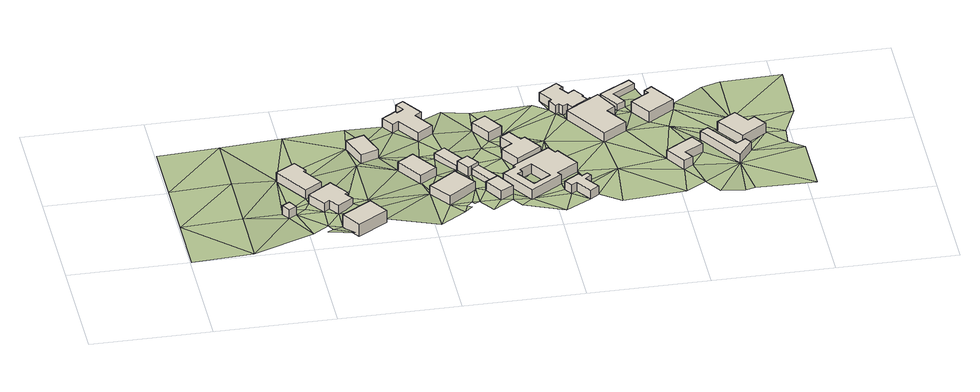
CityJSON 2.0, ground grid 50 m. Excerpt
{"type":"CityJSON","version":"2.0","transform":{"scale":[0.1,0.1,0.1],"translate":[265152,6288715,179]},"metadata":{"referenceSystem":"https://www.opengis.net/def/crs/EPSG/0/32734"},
"CityObjects":{
"building1":{"type":"Building","attributes":{"address":"Kunick Street Mamre 7347 Cape Town","building":"yes","building:levels":"1","building_height":4.1,"roof_height":185.84,"ground_height":181.74,"plus_code":"4FRWFFMC+WQQ"},"geometry":[{"type":"Solid","lod":"1","boundaries":[[[[0,1,2,3]],[[1,4,5,2]],[[4,6,7,5]],[[6,0,3,7]],[[3,2,5,7]],[[6,4,1,0]]]]}]},
"building2":{"type":"Building","attributes":{"address":"2 Kunick Street Mamre 7347 Cape Town","building":"house","building:levels":"1","building_height":4.1,"roof_height":185.98,"ground_height":181.88,"plus_code":"4FRWFFMC+XRW"},"geometry":[{"type":"Solid","lod":"1","boundaries":[[[[8,9,10,11]],[[9,12,13,10]],[[12,14,15,13]],[[14,16,17,15]],[[16,18,19,17]],[[18,8,11,19]],[[11,10,13,15,17,19]],[[18,16,14,12,9,8]]]]}]},
"building3":{"type":"Building","attributes":{"address":"4 Kunick Street Mamre 7347 Cape Town","building":"house","building:levels":"1","building_height":4.1,"roof_height":185.84,"ground_height":181.74,"plus_code":"4FRWFFMC+WVV"},"geometry":[{"type":"Solid","lod":"1","boundaries":[[[[20,21,22,23]],[[21,24,25,22]],[[24,26,27,25]],[[26,28,29,27]],[[28,30,31,29]],[[30,32,33,31]],[[32,34,35,33]],[[34,20,23,35]],[[23,22,25,27,29,31,33,35]],[[34,32,30,28,26,24,21,20]]]]}]},
"building4":{"type":"Building","attributes":{"address":"6 Kunick Street Mamre 7347 Cape Town","building":"house","building:levels":"1","building_height":4.1,"roof_height":187.41,"ground_height":183.31,"plus_code":"4FRWFFMC+VWM"},"geometry":[{"type":"Solid","lod":"1","boundaries":[[[[36,37,38,39]],[[37,40,41,38]],[[40,42,43,41]],[[42,36,39,43]],[[39,38,41,43]],[[42,40,37,36]]]]}]},
"building5":{"type":"Building","attributes":{"address":"1 Kunick Street Mamre 7347 Cape Town","building":"house","building:levels":"1","building_height":4.1,"roof_height":187.13,"ground_height":183.03,"plus_code":"4FRWFFPC+3X2"},"geometry":[{"type":"Solid","lod":"1","boundaries":[[[[44,45,46,47]],[[45,48,49,46]],[[48,50,51,49]],[[50,44,47,51]],[[47,46,49,51]],[[50,48,45,44]]]]}]},
"building6":{"type":"Building","attributes":{"address":"3 Kunick Street Mamre 7347 Cape Town","building":"house","building:levels":"1","building_height":4.1,"roof_height":188.29,"ground_height":184.19,"plus_code":"4FRWFFMF+X2P"},"geometry":[{"type":"Solid","lod":"1","boundaries":[[[[52,53,54,55]],[[53,56,57,54]],[[56,58,59,57]],[[58,52,55,59]],[[55,54,57,59]],[[58,56,53,52]]]]}]},
"building7":{"type":"Building","attributes":{"address":"5 Kunick Street Mamre 7347 Cape Town","building":"house","building:levels":"1","building_height":4.1,"roof_height":188.7,"ground_height":184.6,"plus_code":"4FRWFFMF+W3G"},"geometry":[{"type":"Solid","lod":"1","boundaries":[[[[60,61,62,63]],[[61,64,65,62]],[[64,66,67,65]],[[66,60,63,67]],[[63,62,65,67]],[[66,64,61,60]]]]}]},
"building8":{"type":"Building","attributes":{"address":"3 School Street Mamre 7347 Cape Town","building":"house","building:levels":"1","building_height":4.1,"roof_height":188.34,"ground_height":184.24,"plus_code":"4FRWFFPF+424"},"geometry":[{"type":"Solid","lod":"1","boundaries":[[[[68,69,70,71]],[[69,72,73,70]],[[72,74,75,73]],[[74,76,77,75]],[[76,78,79,77]],[[78,80,81,79]],[[80,82,83,81]],[[82,84,85,83]],[[84,86,87,85]],[[86,88,89,87]],[[88,90,91,89]],[[90,68,71,91]],[[71,70,73,75,77,79,81,83,85,87,89,91]],[[90,88,86,84,82,80,78,76,74,72,69,68]]]]}]},
"building9":{"type":"Building","attributes":{"address":"Mamre 7347 Cape Town","building":"cabin","building:levels":"1","building_height":2.8,"roof_height":186.99,"ground_height":184.19,"plus_code":"4FRWFFPF+235"},"geometry":[{"type":"Solid","lod":"1","boundaries":[[[[92,93,94,95]],[[93,96,97,94]],[[96,98,99,97]],[[98,92,95,99]],[[95,94,97,99]],[[98,96,93,92]]]]}]},
"building10":{"type":"Building","attributes":{"building":"yes","building:levels":"1","building_height":4.1,"roof_height":189.48,"ground_height":185.38,"plus_code":"4FRWFFMF+X4F"},"geometry":[{"type":"Solid","lod":"1","boundaries":[[[[100,101,102,103]],[[101,104,105,102]],[[104,106,107,105]],[[106,108,109,107]],[[108,100,103,109]],[[103,102,105,107,109]],[[108,106,104,101,100]]]]}]},
"building11":{"type":"Building","attributes":{"address":"Mamre 7347 Cape Town","building":"cabin","building:levels":"1","building_height":2.8,"roof_height":188.18,"ground_height":185.38,"plus_code":"4FRWFFMF+W4X"},"geometry":[{"type":"Solid","lod":"1","boundaries":[[[[110,111,112,113]],[[111,114,115,112]],[[114,116,117,115]],[[116,110,113,117]],[[113,112,115,117]],[[116,114,111,110]]]]}]},
"building12":{"type":"Building","attributes":{"address":"Kunick Street Mamre 7347 Cape Town","building":"yes","building:levels":"1","building_height":4.1,"roof_height":189.48,"ground_height":185.38,"plus_code":"4FRWFFMF+W52"},"geometry":[{"type":"Solid","lod":"1","boundaries":[[[[118,119,120,121]],[[119,122,123,120]],[[122,124,125,123]],[[124,118,121,125]],[[121,120,123,125]],[[124,122,119,118]]]]}]},
"building13":{"type":"Building","attributes":{"address":"18 Clarkeson Street Mamre 7347 Cape Town","building":"house","building:levels":"1","building_height":4.1,"roof_height":189.33,"ground_height":185.23,"plus_code":"4FRWFFPF+357"},"geometry":[{"type":"Solid","lod":"1","boundaries":[[[[126,127,128,129]],[[127,130,131,128]],[[130,132,133,131]],[[132,126,129,133]],[[129,128,131,133]],[[132,130,127,126]]]]}]},
"building14":{"type":"Building","attributes":{"address":"22 Clarkeson Street Mamre 7347 Cape Town","building":"house","building:levels":"1","building_height":4.1,"roof_height":189.86,"ground_height":185.76,"plus_code":"4FRWFFMF+W7J"},"geometry":[{"type":"Solid","lod":"1","boundaries":[[[[134,135,136,137]],[[135,138,139,136]],[[138,140,141,139]],[[140,142,143,141]],[[142,144,145,143]],[[144,146,147,145]],[[146,148,149,147]],[[148,150,151,149]],[[150,152,153,151]],[[152,134,137,153]],[[154,155,156,157]],[[155,158,159,156]],[[158,160,161,159]],[[160,162,163,161]],[[162,164,165,163]],[[164,154,157,165]],[[137,136,139,141,143,145,147,149,151,153],[157,156,159,161,163,165]],[[152,150,148,146,144,142,140,138,135,134],[164,162,160,158,155,154]]]]}]},
"building15":{"type":"Building","attributes":{"address":"20 Clarkeson Street Mamre 7347 Cape Town","building":"yes","building:levels":"1","building_height":4.1,"roof_height":189.8,"ground_height":185.7,"plus_code":"4FRWFFMF+X6V"},"geometry":[{"type":"Solid","lod":"1","boundaries":[[[[166,167,168,169]],[[167,170,171,168]],[[170,172,173,171]],[[172,174,175,173]],[[174,176,177,175]],[[176,178,179,177]],[[178,180,181,179]],[[180,166,169,181]],[[169,168,171,173,175,177,179,181]],[[180,178,176,174,172,170,167,166]]]]}]},
"building16":{"type":"Building","attributes":{"address":"Clarkeson Street Mamre 7347 Cape Town","building":"house","building:levels":"1","building_height":4.1,"roof_height":189.8,"ground_height":185.7,"plus_code":"4FRWFFMF+X6V"},"geometry":[{"type":"Solid","lod":"1","boundaries":[[[[166,167,168,169]],[[167,170,171,168]],[[170,172,173,171]],[[172,174,175,173]],[[174,176,177,175]],[[176,178,179,177]],[[178,180,181,179]],[[180,166,169,181]],[[169,168,171,173,175,177,179,181]],[[180,178,176,174,172,170,167,166]]]]}]},
"building17":{"type":"Building","attributes":{"address":"24 Clarkeson Street Mamre 7347 Cape Town","building":"house","building:levels":"1","building_height":4.1,"roof_height":189.85,"ground_height":185.75,"plus_code":"4FRWFFMF+V7Q"},"geometry":[{"type":"Solid","lod":"1","boundaries":[[[[182,183,184,185]],[[183,186,187,184]],[[186,188,189,187]],[[188,190,191,189]],[[190,192,193,191]],[[192,194,195,193]],[[194,196,197,195]],[[196,198,199,197]],[[198,200,201,199]],[[200,182,185,201]],[[185,184,187,189,191,193,195,197,199,201]],[[200,198,196,194,192,190,188,186,183,182]]]]}]},
"building18":{"type":"Building","attributes":{"address":"17 Clarkeson Street Mamre 7347 Cape Town","building":"house","building:levels":"1","building_height":4.1,"roof_height":190.06,"ground_height":185.96,"plus_code":"4FRWFFPF+483"},"geometry":[{"type":"Solid","lod":"1","boundaries":[[[[202,203,204,205]],[[203,206,207,204]],[[206,208,209,207]],[[208,210,211,209]],[[210,212,213,211]],[[212,214,215,213]],[[214,216,217,215]],[[216,218,219,217]],[[218,220,221,219]],[[220,222,223,221]],[[222,224,225,223]],[[224,226,227,225]],[[226,228,229,227]],[[228,230,231,229]],[[230,232,233,231]],[[232,202,205,233]],[[205,204,207,209,211,213,215,217,219,221,223,225,227,229,231,233]],[[232,230,228,226,224,222,220,218,216,214,212,210,208,206,203,202]]]]}]},
"building19":{"type":"Building","attributes":{"address":"19 Clarkeson Street Mamre 7347 Cape Town","building":"house","building:levels":"1","building_height":4.1,"roof_height":190.31,"ground_height":186.21,"plus_code":"4FRWFFPF+29J"},"geometry":[{"type":"Solid","lod":"1","boundaries":[[[[234,235,236,237]],[[235,238,239,236]],[[238,240,241,239]],[[240,242,243,241]],[[242,244,245,243]],[[244,234,237,245]],[[237,236,239,241,243,245]],[[244,242,240,238,235,234]]]]}]},
"building20":{"type":"Building","attributes":{"building":"cabin","building:levels":"1","building_height":2.8,"roof_height":189.4,"ground_height":186.6,"plus_code":"4FRWFFPF+495"},"geometry":[{"type":"Solid","lod":"1","boundaries":[[[[246,247,248,249]],[[247,250,251,248]],[[250,252,253,251]],[[252,254,255,253]],[[254,256,257,255]],[[256,246,249,257]],[[249,248,251,253,255,257]],[[256,254,252,250,247,246]]]]}]},
"building21":{"type":"Building","attributes":{"address":"2 Alwyn Street Mamre 7347 Cape Town","building":"house","building:levels":"1","building_height":4.1,"roof_height":190.38,"ground_height":186.28,"plus_code":"4FRWFFMF+WFM"},"geometry":[{"type":"Solid","lod":"1","boundaries":[[[[258,259,260,261]],[[259,262,263,260]],[[262,264,265,263]],[[264,266,267,265]],[[266,268,269,267]],[[268,258,261,269]],[[261,260,263,265,267,269]],[[268,266,264,262,259,258]]]]}]},
"building22":{"type":"Building","attributes":{"address":"1 Alwyn Street Mamre 7347 Cape Town","building":"house","building:levels":"1","building_height":4.1,"roof_height":191.39,"ground_height":187.29,"plus_code":"4FRWFFPF+3FC"},"geometry":[{"type":"Solid","lod":"1","boundaries":[[[[270,271,272,273]],[[271,274,275,272]],[[274,276,277,275]],[[276,278,279,277]],[[278,280,281,279]],[[280,270,273,281]],[[273,272,275,277,279,281]],[[280,278,276,274,271,270]]]]}]},
"building23":{"type":"Building","attributes":{"address":"Moravia Street Mamre 7347 Cape Town","building":"yes","building:levels":"1","building_height":4.1,"roof_height":190.83,"ground_height":186.73,"plus_code":"4FRWFFMF+WHJ"},"geometry":[{"type":"Solid","lod":"1","boundaries":[[[[282,283,284,285]],[[283,286,287,284]],[[286,288,289,287]],[[288,290,291,289]],[[290,292,293,291]],[[292,282,285,293]],[[285,284,287,289,291,293]],[[292,290,288,286,283,282]]]]}]},
"building24":{"type":"Building","attributes":{"address":"22 Moravia Street Mamre 7347 Cape Town","building":"house","building:levels":"1","building_height":4.1,"roof_height":191.34,"ground_height":187.24,"plus_code":"4FRWFFMF+XHH"},"geometry":[{"type":"Solid","lod":"1","boundaries":[[[[294,295,296,297]],[[295,298,299,296]],[[298,300,301,299]],[[300,302,303,301]],[[302,304,305,303]],[[304,294,297,305]],[[297,296,299,301,303,305]],[[304,302,300,298,295,294]]]]}]},
"terrain1":{"type":"TINRelief","geometry":[{"type":"CompositeSurface","lod":"1","boundaries":[[[306,307,308]],[[309,306,310]],[[308,311,306]],[[306,311,310]],[[312,309,313]],[[313,309,310]],[[311,308,0]],[[308,314,0]],[[0,6,311]],[[310,311,315]],[[315,311,6]],[[313,310,315]],[[1,0,314]],[[4,315,6]],[[1,316,4]],[[314,317,1]],[[8,315,4]],[[21,4,316]],[[21,8,4]],[[316,1,24]],[[317,24,1]],[[313,315,318]],[[24,21,316]],[[317,319,42]],[[320,321,319]],[[9,8,21]],[[28,24,317]],[[317,42,28]],[[319,321,42]],[[318,315,322]],[[26,24,28]],[[21,20,9]],[[323,9,324]],[[9,20,324]],[[42,325,28]],[[326,28,325]],[[324,48,322]],[[327,326,328]],[[322,48,318]],[[20,329,324]],[[330,328,326]],[[330,326,325]],[[329,20,328]],[[330,329,328]],[[324,329,48]],[[48,331,318]],[[325,66,330]],[[325,332,66]],[[48,329,50]],[[329,330,56]],[[329,56,50]],[[333,66,332]],[[331,48,334]],[[56,330,335]],[[335,330,66]],[[44,50,56]],[[334,84,331]],[[56,53,44]],[[44,86,334]],[[333,60,66]],[[336,335,66]],[[333,337,60]],[[84,334,86]],[[53,338,44]],[[335,336,339]],[[336,66,64]],[[44,90,86]],[[90,44,338]],[[60,337,340]],[[64,339,336]],[[341,60,340]],[[342,340,337]],[[53,339,96]],[[53,96,338]],[[88,86,90]],[[343,60,341]],[[339,344,96]],[[345,341,346]],[[344,339,64]],[[90,338,93]],[[338,96,93]],[[343,341,345]],[[344,64,347]],[[347,64,348]],[[64,343,348]],[[343,345,124]],[[90,93,68]],[[345,349,350]],[[347,351,344]],[[348,343,111]],[[124,345,350]],[[68,72,69]],[[347,101,351]],[[111,343,114]],[[124,114,343]],[[350,349,352]],[[122,114,124]],[[72,68,353]],[[93,351,354]],[[93,130,68]],[[101,354,351]],[[122,116,114]],[[350,352,119]],[[101,110,172]],[[116,122,140]],[[140,122,119]],[[130,353,68]],[[354,130,93]],[[116,135,110]],[[355,356,352]],[[352,356,119]],[[172,354,101]],[[356,140,119]],[[135,116,140]],[[172,110,135]],[[140,138,135]],[[355,357,356]],[[130,358,353]],[[354,359,130]],[[162,160,360]],[[167,354,172]],[[359,354,167]],[[172,135,361]],[[162,362,164]],[[358,130,127]],[[162,360,363]],[[172,170,167]],[[167,166,359]],[[362,162,363]],[[356,357,196]],[[364,359,166]],[[135,365,361]],[[356,194,366]],[[196,194,356]],[[367,368,166]],[[361,365,369]],[[364,166,370]],[[358,127,371]],[[196,357,200]],[[368,370,166]],[[371,127,364]],[[192,366,194]],[[372,366,192]],[[198,196,200]],[[369,370,368]],[[369,365,370]],[[372,192,373]],[[374,375,365]],[[370,365,375]],[[192,190,188]],[[364,370,210]],[[188,373,192]],[[376,183,377]],[[371,364,208]],[[210,208,364]],[[378,370,375]],[[379,373,188]],[[378,375,373]],[[376,377,379]],[[376,379,188]],[[379,377,380]],[[370,235,210]],[[235,370,378]],[[208,206,203]],[[379,378,373]],[[210,214,212]],[[214,210,235]],[[381,214,235]],[[214,381,382]],[[235,383,381]],[[380,384,379]],[[383,235,385]],[[378,379,259]],[[386,387,383]],[[383,385,386]],[[388,386,385]],[[259,389,378]],[[262,379,384]],[[259,379,262]],[[390,391,389]],[[392,385,393]],[[393,385,256]],[[256,385,246]],[[246,385,390]],[[389,280,390]],[[390,280,246]],[[247,246,280]],[[280,389,394]],[[389,259,395]],[[396,262,384]],[[395,394,389]],[[250,247,397]],[[247,280,397]],[[262,396,264]],[[398,250,397]],[[395,259,258]],[[399,397,280]],[[268,266,264]],[[400,394,395]],[[283,264,396]],[[283,396,401]],[[402,397,403]],[[282,395,258]],[[282,258,268]],[[283,268,264]],[[402,403,404]],[[395,282,405]],[[283,401,406]],[[404,403,400]],[[395,407,400]],[[283,282,268]],[[405,407,395]],[[408,283,406]],[[400,409,404]],[[304,405,290]],[[407,405,304]],[[407,409,400]],[[304,290,288]],[[410,404,409]],[[283,408,411]],[[407,412,409]],[[304,288,413]],[[413,288,286]],[[414,286,283]],[[412,415,409]],[[410,409,416]],[[417,415,412]],[[411,414,283]],[[286,418,413]],[[414,418,286]],[[413,419,415]],[[409,415,420]],[[418,419,413]],[[421,416,409]],[[415,419,420]],[[409,420,421]]]}]}
},
"vertices":[
[434,199,27],[467,219,27],[467,219,68],[434,199,68],[445,255,27],[445,255,68],[412,234,27],[412,234,68],
[525,326,27],[595,370,27],[595,370,70],[525,326,70],[541,455,27],[541,455,70],[550,464,27],[550,464,70],[514,520,27],[514,520,70],[433,469,27],[433,469,70],
[629,361,27],[529,292,27],[529,292,68],[629,361,68],[578,220,27],[578,220,68],[603,238,27],[603,238,68],[633,195,27],[633,195,68],[696,238,27],[696,238,68],[672,272,27],[672,272,68],[685,281,27],[685,281,68],
[683,24,26],[808,103,26],[808,103,84],[683,24,84],[757,183,26],[757,183,84],[632,104,26],[632,104,84],
[856,540,40],[817,651,40],[817,651,81],[856,540,81],[740,625,40],[740,625,81],[779,514,40],[779,514,81],
[1053,354,52],[980,465,52],[980,465,93],[1053,354,93],[912,421,52],[912,421,93],[984,310,52],[984,310,93],
[1069,137,56],[1185,221,56],[1185,221,97],[1069,137,97],[1120,310,56],[1120,310,97],[1004,226,56],[1004,226,97],
[1093,651,52],[1039,734,52],[1039,734,93],[1093,651,93],[1067,753,52],[1067,753,93],[1009,842,52],[1009,842,93],[978,822,52],[978,822,93],[1001,785,52],[1001,785,93],[973,767,52],[973,767,93],[967,775,52],[967,775,93],[908,737,52],[908,737,93],[940,687,52],[940,687,93],[966,704,52],[966,704,93],[1028,609,52],[1028,609,93],
[1183,397,52],[1113,506,52],[1113,506,80],[1183,397,80],[1068,477,52],[1068,477,80],[1138,368,52],[1138,368,80],
[1221,344,62],[1185,396,62],[1185,396,105],[1221,344,105],[1140,367,62],[1140,367,105],[1174,313,62],[1174,313,105],[1189,323,62],[1189,323,105],
[1221,344,64],[1189,323,64],[1189,323,92],[1221,344,92],[1253,226,64],[1253,226,92],[1286,248,64],[1286,248,92],
[1272,124,64],[1325,156,64],[1325,156,105],[1272,124,105],[1278,235,64],[1278,235,105],[1225,203,64],[1225,203,105],
[1358,582,61],[1307,666,61],[1307,666,103],[1358,582,103],[1248,631,61],[1248,631,103],[1300,546,61],[1300,546,103],
[1509,389,64],[1350,290,64],[1350,290,109],[1509,389,109],[1357,278,64],[1357,278,109],[1302,243,64],[1302,243,109],[1392,104,64],[1392,104,109],[1526,190,64],[1526,190,109],[1514,208,64],[1514,208,109],[1603,265,64],[1603,265,109],[1542,361,64],[1542,361,109],[1531,354,64],[1531,354,109],[1423,287,64],[1482,195,64],[1482,195,109],[1423,287,109],[1409,149,64],[1409,149,109],[1358,228,64],[1358,228,109],[1379,242,64],[1379,242,109],[1372,255,64],[1372,255,109],
[1378,528,62],[1337,501,62],[1337,501,108],[1378,528,108],[1374,445,62],[1374,445,108],[1327,415,62],[1327,415,108],[1377,337,62],[1377,337,108],[1482,404,62],[1482,404,108],[1432,482,62],[1432,482,108],[1415,472,62],[1415,472,108],
[1657,85,68],[1615,147,68],[1615,147,108],[1657,85,108],[1642,166,68],[1642,166,108],[1629,186,68],[1629,186,108],[1605,170,68],[1605,170,108],[1594,186,68],[1594,186,108],[1531,144,68],[1531,144,108],[1553,112,68],[1553,112,108],[1575,127,68],[1575,127,108],[1620,60,68],[1620,60,108],
[1624,831,70],[1545,779,70],[1545,779,111],[1624,831,111],[1584,720,70],[1584,720,111],[1572,712,70],[1572,712,111],[1594,678,70],[1594,678,111],[1606,686,70],[1606,686,111],[1619,667,70],[1619,667,111],[1640,680,70],[1640,680,111],[1656,655,70],[1656,655,111],[1724,700,70],[1724,700,111],[1708,724,70],[1708,724,111],[1714,728,70],[1714,728,111],[1684,772,70],[1684,772,111],[1657,754,70],[1657,754,111],[1631,792,70],[1631,792,111],[1644,800,70],[1644,800,111],
[1770,721,70],[1628,630,70],[1628,630,113],[1770,721,113],[1745,447,70],[1745,447,113],[1843,509,70],[1843,509,113],[1785,600,70],[1785,600,113],[1821,624,70],[1821,624,113],
[1836,649,76],[1869,668,76],[1869,668,104],[1836,649,104],[1834,727,76],[1834,727,104],[1929,783,76],[1929,783,104],[1912,812,76],[1912,812,104],[1784,737,76],[1784,737,104],
[2080,353,73],[1965,280,73],[1965,280,114],[2080,353,114],[2019,192,73],[2019,192,114],[2058,215,73],[2058,215,114],[2035,252,73],[2035,252,114],[2113,301,73],[2113,301,114],
[1943,543,76],[2054,615,76],[2054,615,124],[1943,543,124],[1985,720,76],[1985,720,124],[1953,699,76],[1953,699,124],[1965,681,76],[1965,681,124],[1887,630,76],[1887,630,124],
[2120,383,77],[2243,189,77],[2243,189,118],[2120,383,118],[2303,270,77],[2303,270,118],[2284,297,77],[2284,297,118],[2242,271,77],[2242,271,118],[2152,403,77],[2152,403,118],
[2383,383,77],[2346,438,77],[2346,438,123],[2383,383,123],[2318,420,77],[2318,420,123],[2276,482,77],[2276,482,123],[2197,430,77],[2197,430,123],[2276,312,77],[2276,312,123],
[6,250,4],[6,0,1],[257,0,11],[6,500,7],[257,500,17],[257,250,14],[6,755,11],[257,755,21],[509,74,26],[433,469,29],[508,250,27],[577,119,26],[508,755,32],[593,94,26],[569,78,26],[683,24,43],[514,520,29],[541,455,29],[550,464,29],[757,183,42],[696,238,42],[672,272,42],[685,281,42],[759,500,40],[759,250,42],[759,755,42],[808,103,43],[1010,0,59],[817,651,42],[984,310,56],[1010,250,56],[1117,70,59],[1010,500,52],[1053,354,56],[1134,113,59],[1157,128,64],[1149,90,66],[1185,221,64],[1138,368,64],[1186,127,64],[1166,114,66],[1140,367,64],[1174,313,64],[1231,57,66],[1272,124,66],[1183,397,62],[1319,114,66],[1151,786,61],[1261,500,62],[1348,70,66],[1392,104,68],[1512,0,68],[1261,755,61],[1300,546,62],[1409,149,68],[1377,337,64],[1423,287,68],[1482,195,68],[1358,582,62],[1509,389,67],[1526,190,68],[1415,472,67],[1432,482,67],[1482,404,67],[1512,500,67],[1512,755,70],[1514,208,68],[1603,265,68],[1531,354,68],[1542,361,68],[1642,166,70],[1657,85,69],[1745,447,72],[1763,250,70],[1741,25,69],[1656,655,76],[1640,680,76],[1724,700,76],[2003,46,69],[1770,721,76],[1714,728,76],[1708,724,76],[1745,759,76],[1843,509,72],[1821,624,72],[1785,600,72],[1763,755,76],[1780,744,76],[1943,543,77],[2014,500,77],[2088,97,69],[1953,699,83],[1929,783,83],[1965,681,83],[2054,615,77],[2134,23,69],[1979,763,83],[1985,720,83],[2065,651,83],[2152,403,82],[2232,4,73],[2197,430,82],[2271,13,73],[2266,500,82],[2188,730,89],[2517,0,78],[2276,482,82],[2383,383,82],[2517,250,83],[2346,438,82],[2266,755,89],[2318,420,82],[2454,299,83],[2462,377,83],[2517,500,88],[2517,755,95]
]}
